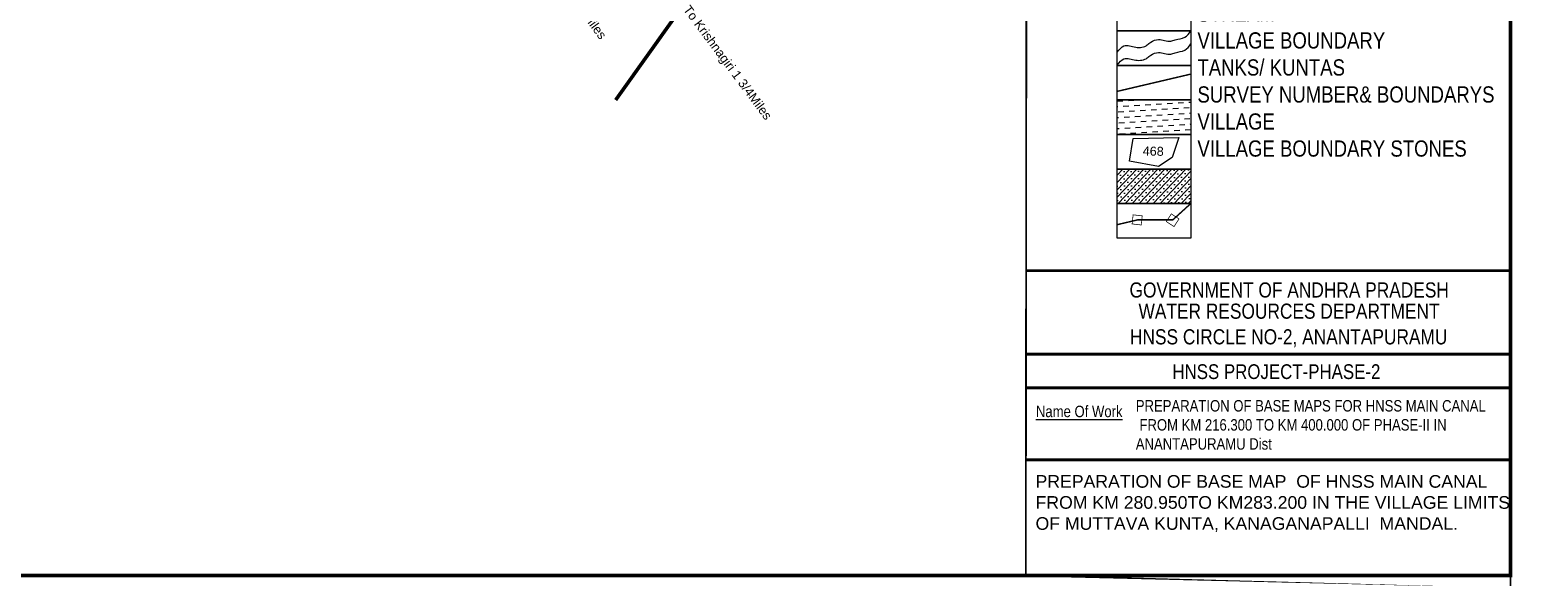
# Model space of a CAD drawing. Header units: feet. Extents: x 764898 to 774910, y 1587357 to 1595279.
# Drawn here: x 770601 to 774711, y 1587357 to 1588875 of the extents above; entities that cross this region are included whole.
import ezdxf
from ezdxf.enums import TextEntityAlignment as Align

# ---------------------------------------------------------------- set-up
doc = ezdxf.new("R2010")
doc.units = ezdxf.units.FT
doc.header["$LTSCALE"] = 15
doc.header["$MEASUREMENT"] = 0
doc.linetypes.add('ACAD_ISO02W100', pattern=[15, 12, -3])
doc.linetypes.add('HIDDEN2', pattern=[0.1875, 0.125, -0.0625])
for name, color, linetype in [('CSMark', 72, 'Continuous'), ('DIMENSION', 1, 'Continuous'), ('FRAME 025', 7, 'Continuous'), ('PLOT NO', 7, 'Continuous'), ('tank', 4, 'Continuous'), ('TANKS-STREAM', 4, 'Continuous'), ('TITLEBLOCK', 7, 'Continuous'), ('VILLAGE', 30, 'Continuous'), ('VILLAGE STONES', 240, 'Continuous')]:
    doc.layers.add(name, color=color, linetype=linetype)
doc.layers.add('VILLAGE BOUNDRY', color=5, linetype='HIDDEN2', lineweight=100)
doc.styles.add('ARIALN', font='ARIALN.TTF')
doc.styles.get("Standard").update_dxf_attribs({"font": 'arial.ttf'})

msp = doc.modelspace()

# ---------------------------------------------------------------- hatches: boundary and pattern name
at = {"layer": 'tank'}
h = msp.add_hatch(dxfattribs=at)
h.set_pattern_fill('DASH', color=256, scale=121.5050865233713, angle=3.540536199359491, style=0)
h.set_pattern_definition([(3.540536199359491, (332.3807945110602, -108451.459383917), (14.22120840129349, 16.09708578290969), [15.18813581542142, -15.18813581542142])])
h.paths.add_polyline_path([(773615.3035223973, 1588680.345994648), (773819.3287808058, 1588680.345994648), (773819.3287808058, 1588584.681058859), (773615.3035223973, 1588584.681058859)])
at = {"layer": 'VILLAGE', "linetype": 'Continuous'}
h = msp.add_hatch(dxfattribs=at)
h.set_pattern_fill('SACNCR', color=256, scale=150, angle=1.53031992909356, style=0)
h.set_pattern_definition([(46.53031992909356, (0, 0), (-10.20569814406139, 9.67458689775961), []), (46.53031992909356, (9.940142560460563, 0.2655556242074881), (-10.20569814406139, 9.67458689775961), [0, -14.0625])])
h.paths.add_polyline_path([(773615.3035223973, 1588489.016123069), (773819.3287808058, 1588489.016123069), (773819.3287808058, 1588393.351187279), (773615.3035223973, 1588393.351187279)])

# ---------------------------------------------------------------- linework, layer by layer
at = {"layer": 'CSMark', "color": 5, "const_width": 5}
msp.add_lwpolyline([(773363.9388183545, 1589318.091561079), (774705.5538141675, 1589318.091561079), (774705.5538141701, 1587362.41905372), (773362.1164747636, 1587362.532199513)], close=True, dxfattribs=at)
at = {"layer": 'DIMENSION', "color": 5, "const_width": 10}
msp.add_lwpolyline([(764902.612149778, 1594600.496194887), (774705.5538141701, 1594600.496194887), (774705.5538141701, 1587362.41905372), (764902.612149778, 1587362.41905372)], close=True, dxfattribs=at)
at = {"layer": 'FRAME 025', "lineweight": -3, "const_width": 8.161089573577247}
for points in [[(773362.3576971155, 1588207.356914064), (774705.795036522, 1588207.356914064)], [(773362.1164747636, 1587975.634829937), (774705.5538141701, 1587975.634829937)], [(773362.1164747636, 1587882.959710395), (774705.5538141701, 1587882.959710395)], [(773362.1164747636, 1587683.181772544), (774705.5538141701, 1587683.181772544)]]:
    msp.add_lwpolyline(points, dxfattribs=at)
at = {"layer": 'PLOT NO'}
for points in [[(773615.3035223973, 1588967.340802016), (773819.3287808058, 1588967.340802016), (773819.3287808058, 1588871.675866227), (773615.3035223973, 1588871.675866227)], [(773615.3035223973, 1588871.675866227), (773819.3287808058, 1588871.675866227), (773819.3287808058, 1588776.010930438), (773615.3035223973, 1588776.010930438)], [(773615.3035223973, 1588776.010930438), (773819.3287808058, 1588776.010930438), (773819.3287808058, 1588680.345994648), (773615.3035223973, 1588680.345994648)], [(773615.3035223973, 1588680.345994648), (773819.3287808058, 1588680.345994648), (773819.3287808058, 1588584.681058859), (773615.3035223973, 1588584.681058859)], [(773615.3035223973, 1588584.681058859), (773819.3287808058, 1588584.681058859), (773819.3287808058, 1588489.016123069), (773615.3035223973, 1588489.016123069)], [(773615.3035223973, 1588489.016123069), (773819.3287808058, 1588489.016123069), (773819.3287808058, 1588393.351187279), (773615.3035223973, 1588393.351187279)], [(773615.3035223973, 1588393.351187279), (773819.3287808058, 1588393.351187279), (773819.3287808058, 1588297.68625149), (773615.3035223973, 1588297.68625149)]]:
    msp.add_lwpolyline(points, close=True, dxfattribs=at)
msp.add_lwpolyline([(773649.4727600247, 1588510.351957435), (773659.9306572845, 1588573.411299758), (773785.8962221165, 1588576.208326081), (773767.7010138197, 1588520.963970338), (773729.6716130568, 1588495.65517988), (773649.4727600247, 1588510.351957435)], dxfattribs=at)
at = {"layer": 'PLOT NO', "color": 4}
for points in [[(773615.3035223973, 1588812.472104984), (773634.0274896951, 1588830.500502766), (773666.8067043951, 1588826.69153777), (773698.8238406678, 1588832.785612453), (773708.225620031, 1588840.40331802), (773729.8248723714, 1588847.766972893), (773746.8497794186, 1588844.973761819), (773763.6206603233, 1588843.196304668), (773776.3257169024, 1588847.259095932), (773802.7528719957, 1588854.368700111), (773819.3287808058, 1588871.675866227)], [(773615.3035223973, 1588776.646954878), (773634.0274896951, 1588794.67535266), (773666.8067043951, 1588790.866387663), (773698.8238406678, 1588796.960462346), (773708.225620031, 1588804.578167913), (773729.8248723714, 1588811.941822787), (773746.8497794186, 1588809.148611713), (773763.6206603233, 1588807.371154561), (773776.3257169024, 1588811.433945825), (773802.7528719957, 1588818.543550005), (773819.3287808058, 1588835.850716121)]]:
    msp.add_spline(points, degree=3, dxfattribs=at)
at = {"layer": 'TANKS-STREAM'}
msp.add_spline([(769473.7967798813, 1588303.363738878), (769472.3654803247, 1588324.216297592), (769475.5488176845, 1588345.804588308), (769477.2276618589, 1588364.126057433), (769480.2396164095, 1588408.539018314), (769479.6968687196, 1588432.617294713), (769477.9087765659, 1588470.092268291), (769493.249988769, 1588520.509129058), (769494.7946779463, 1588553.916029457), (769499.3799058523, 1588584.893695625), (769505.7802216735, 1588647.393880309), (769503.0854628531, 1588692.4671972), (769513.9914429098, 1588736.378652683), (769516.2935040944, 1588765.743466322), (769522.8283007347, 1588809.847653574), (769527.2141330397, 1588848.869456994), (769528.4734761717, 1588893.111119445), (769528.6575887791, 1588915.883832477), (769532.8619963354, 1588971.826886938), (769533.6276989251, 1589060.290659195), (769542.4303186297, 1589096.296482202), (769549.6363675687, 1589118.271788896), (769560.3286550059, 1589144.103464505), (769567.2853832652, 1589188.408730332), (769575.6644206549, 1589223.096146883), (769583.3527067024, 1589241.135752901), (769590.1351357556, 1589261.792635741), (769597.7989444669, 1589282.021459715), (769601.2421483822, 1589366.425684038), (769592.9999018245, 1589437.272999339), (769600.1032669728, 1589468.443005824), (769598.4267868183, 1589500.828675305), (769590.321964249, 1589559.778702843), (769578.6241440072, 1589586.797736079), (769576.7179324046, 1589639.762007387), (769572.3825742003, 1589674.745366672), (769568.9837170048, 1589698.284571532), (769583.2209058575, 1589725.565646888), (769589.1659085404, 1589742.710012067), (769600.228301506, 1589772.610503881), (769622.5925567658, 1589810.957214886), (769629.5216228974, 1589818.478821409), (769641.3106477861, 1589822.551513646), (769656.1430676674, 1589828.847655385), (769687.0884298265, 1589844.519504834), (769704.4526423404, 1589859.601858385), (769732.6511439754, 1589885.7525838), (769747.4395350488, 1589895.989301223), (769760.5384473962, 1589900.514514772), (769774.0756435646, 1589905.044604172), (769782.7381792804, 1589914.33715544), (769791.8703224931, 1589946.543540967), (769770.025091158, 1589993.790062246), (769749.2785908435, 1590046.106109711), (769709.8433268107, 1590084.200813338), (769618.902832095, 1590172.038422835), (769602.9446375517, 1590188.062455839), (769589.1777099353, 1590204.110968266), (769575.3472775602, 1590225.851414947), (769557.2026281056, 1590241.41315796), (769539.6754871643, 1590280.190333532), (769535.5356450011, 1590297.659996719), (769539.1475936444, 1590327.477331671), (769551.5715564607, 1590355.057996336), (769566.2872130157, 1590384.986300512), (769588.5856167246, 1590395.97482477), (769600.8079525674, 1590401.634489227), (769631.9505814752, 1590418.244966039), (769645.4047222246, 1590423.611537321), (769668.6004636753, 1590436.757991038), (769678.3762772722, 1590441.469809794), (769694.6182955137, 1590444.719574939), (769708.4104040143, 1590447.328318106), (769715.0843857774, 1590454.767110282), (769730.3948531915, 1590458.927026622), (769757.0200436993, 1590467.50907996), (769786.829813257, 1590478.116717601), (769815.2393659122, 1590491.935082365), (769843.4205910553, 1590498.693439294), (769858.5700800066, 1590517.273286889), (769873.5152167155, 1590526.645499346), (769889.241450289, 1590532.515936924), (769904.4158176591, 1590537.423210602), (769922.2036330992, 1590539.769698736), (769936.8724911878, 1590546.377208894), (769955.83388504, 1590553.646345341), (769982.6137433538, 1590561.793585333), (770030.0737797066, 1590574.904088547), (770064.4278431162, 1590578.969738591), (770097.7783913714, 1590590.388489222), (770112.4403991392, 1590597.609629007), (770129.272650722, 1590603.013895218), (770149.7847957854, 1590601.660380713), (770174.2222408451, 1590593.389807316), (770200.373650621, 1590589.385910567), (770210.8081990611, 1590590.116086901), (770230.1075230939, 1590594.627377835), (770252.0586357302, 1590627.544017285), (770262.3801188658, 1590638.398835894), (770290.4152558313, 1590630.733833597), (770312.6017844481, 1590624.230917974), (770320.6925629898, 1590614.809024887), (770331.657774161, 1590600.300368316), (770328.5297318251, 1590577.865727161), (770325.4530279025, 1590550.828973725), (770324.457553281, 1590529.952362528), (770337.1958853345, 1590516.900218167), (770358.1506090447, 1590510.690395719), (770388.9564604135, 1590502.44261849), (770403.6355936991, 1590508.129709672), (770426.3507042868, 1590509.303825951), (770448.7655606053, 1590509.860901187), (770473.6680399571, 1590507.684146216), (770505.1155006516, 1590496.988775169), (770515.9222299283, 1590491.893042733), (770533.6041407979, 1590484.514824229), (770591.7761190924, 1590473.504106102), (770614.6008321588, 1590464.860386011), (770626.6804671295, 1590455.789884494), (770650.9961383949, 1590451.151805156), (770667.0372672195, 1590444.887129259), (770725.7184295437, 1590415.778198411), (770748.7486471151, 1590388.726047856), (770751.7312824565, 1590350.787733547), (770748.9103067609, 1590328.356520364), (770753.3135974552, 1590291.584227705), (770744.6748769509, 1590267.553827711), (770745.5973426042, 1590239.948030314), (770754.0243719304, 1590218.868759009), (770760.4862953925, 1590202.50044618), (770764.107548503, 1590180.754857616), (770766.4901845249, 1590159.915958324), (770768.316800291, 1590133.854477313), (770768.1257680462, 1590097.737131986), (770770.007184862, 1590066.766749764), (770768.5584799023, 1590031.463350527), (770768.2217023637, 1590006.605096487), (770779.8972323834, 1589953.680870189), (770786.8280946356, 1589938.109137017), (770804.0804779734, 1589933.392205899), (770805.9675926579, 1589929.424276629), (770807.8250340144, 1589900.601538687), (770810.7533395753, 1589885.905639247), (770819.9640856918, 1589858.699213527), (770827.4514347205, 1589820.572153906), (770823.4808560717, 1589791.07064813), (770814.8729611577, 1589764.278991206), (770811.3418744452, 1589750.431532306), (770801.4747361498, 1589726.387435715), (770794.685182849, 1589700.661824956), (770794.5151192123, 1589688.386110009), (770800.8180724013, 1589674.034745353), (770839.2466192595, 1589670.781594875), (770859.4672564933, 1589675.303170988), (770868.598035699, 1589682.769389889), (770882.0710740242, 1589689.807524107), (770905.195365115, 1589686.008140571), (770961.6665421181, 1589679.847065173), (770961.806787706, 1589669.695035104), (770934.0913728126, 1589621.210899061), (770928.642345825, 1589614.092626362), (770917.557725877, 1589589.782525397), (770910.9214200253, 1589578.968846663), (770893.2101086704, 1589542.256519812), (770869.7860774677, 1589522.050058683), (770860.4338206913, 1589506.910236274), (770855.6983297863, 1589490.901402966), (770854.5897898602, 1589480.149434046), (770851.6968875972, 1589464.161170676), (770850.8372582938, 1589445.100742484), (770850.7185319008, 1589411.714633679), (770859.3785225179, 1589384.317949408), (770865.5543149781, 1589359.348305993), (770882.6496488724, 1589324.68150413), (770889.2181737323, 1589308.553395568), (770899.2755287457, 1589288.04564269), (770908.3336939559, 1589268.999616309), (770914.427322412, 1589251.393342106), (770936.555300921, 1589209.621952317), (770938.1609099887, 1589197.856998), (770942.2013959276, 1589188.083044472), (770956.1457932582, 1589171.546322566), (770964.259607854, 1589149.053087942), (770973.6748406733, 1589136.686545891)], degree=3, dxfattribs=at)
at = {"layer": 'VILLAGE BOUNDRY', "lineweight": -2, "ltscale": 10, "const_width": 10}
msp.add_lwpolyline([(772395.7775868193, 1588919.315576375), (772225.3387864347, 1588680.2425659)], dxfattribs=at)
at = {"layer": 'VILLAGE BOUNDRY', "linetype": 'ACAD_ISO02W100', "ltscale": 2, "const_width": 4}
for points in [[(773615.3035223973, 1588704.198706571), (773819.3287808058, 1588752.088160071)], [(773615.3035223973, 1588334.795980952), (773671.7166266585, 1588348.07237397), (773769.3179698914, 1588348.07237397), (773819.3287808058, 1588393.351187279)]]:
    msp.add_lwpolyline(points, dxfattribs=at)
at = {"layer": 'VILLAGE STONES', "const_width": 2.031935306974033}
for points in [[(773659.5058927668, 1588362.031934539), (773684.7507672143, 1588359.23636041), (773681.9551930845, 1588333.991485962), (773656.7103186372, 1588336.787060092)], [(773751.5902932134, 1588343.332575068), (773765.3844588589, 1588364.659551289), (773786.7114350799, 1588350.865385643), (773772.9172694342, 1588329.538409422)]]:
    msp.add_lwpolyline(points, close=True, dxfattribs=at)

# ---------------------------------------------------------------- texts
at = {"layer": 'PLOT NO'}
for s, rotation, p in [('To Krishnagiri 2Miles', 306.0898781838224, (771989.9592717639, 1589109.267610115)), ('To Krishnagiri 1 3/4Miles', 306.6327224621992, (772411.1465284682, 1588931.008693812))]:
    msp.add_text(s, height=25, rotation=rotation, dxfattribs=at).set_placement(p)
msp.add_text('468', height=25, rotation=358.6877058951246, dxfattribs=at).set_placement((773715.3209380365, 1588538.595854486), align=Align.MIDDLE_CENTER)
at = {"layer": 'TITLEBLOCK', "extrusion": (0.000201441454039347, 0.004806825185374129, 0.9999884268595202), "style": 'ARIALN'}
for s, height, rotation, p in [('GOVERNMENT OF ANDHRA PRADESH ', 41.9008035078725, 359.9999445022776, (773649.4922072311, 1588113.834567322, 7783.307330272813)), ('HNSS PROJECT-PHASE-2', 40.80544786788623, 359.9999445037521, (773768.3551589189, 1587888.004746012, 7783.92930168241))]:
    msp.add_text(s, height=height, rotation=rotation, dxfattribs=at).set_placement(p)
at = {"layer": 'TITLEBLOCK', "extrusion": (0.000201441454039347, 0.00480682518537413, 0.9999884268595203), "style": 'ARIALN'}
for s, p in [('WATER RESOURCES DEPARTMENT  ', (773674.4707967368, 1588055.076874516, 7782.539542859728)), ('HNSS CIRCLE NO-2, ANANTAPURAMU', (773650.7643464723, 1587984.009954439, 7782.193157079631))]:
    msp.add_text(s, height=41.9008035078725, rotation=359.9999445022776, dxfattribs=at).set_placement(p)
at = {"layer": 'TITLEBLOCK', "extrusion": (0.000201441454039347, 0.004806825185374129, 0.9999884268595203), "style": 'ARIALN'}
msp.add_text('%%UName Of Work', height=31.6842403007268, rotation=359.9999445018158, dxfattribs=at).set_placement((773390.133718847, 1587782.291850798, 7784.402602537101))
at = {"layer": 'TITLEBLOCK', "extrusion": (0.000201441454039347, 0.004806825185374129, 0.9999884268595202), "attachment_point": 1, "text_direction": (0.9999999797106701, -9.68581058427952e-07, -0.0002014391254357059), "style": 'ARIALN'}
for s, insert, char_height, width in [('CANAL CENTER LINE \\PCANAL BED WIDTH {\\H1.5288x; }\\PCANAL TOP WIDTH {\\H1.3525x; }\\PCART TRACK/ ROAD{\\H1.4113x; }\\PSTREAM {\\H1.3917x; }\\PVILLAGE BOUNDARY{\\H1.3982x; }\\PTANKS/ KUNTAS{\\H1.3961x; }\\PSURVEY NUMBER& BOUNDARYS{\\H1.3968x; }\\PVILLAGE{\\H1.3966x; }\\PVILLAGE BOUNDARY STONES{\\H1.3966x; }', (773837.6993498561, 1589242.437003195), 44.9339339244059, 942.0809728227935), ('{\\fArial|b0|i0|c0|p34;PREPARATION OF BASE MAP  OF HNSS MAIN CANAL  FROM KM \\C1;280.950\\C256;TO KM\\C1;283.200 IN THE VILLAGE LIMITS OF MUTTAVA KUNTA, KANAGANAPALLI  MANDAL.}', (773389.0445176534, 1587640.83204622), 35, 1335.107363034709)]:
    msp.add_mtext(s, dxfattribs=dict(at, insert=insert, char_height=char_height, width=width))
at = {"layer": 'TITLEBLOCK', "extrusion": (0.000201441454039347, 0.004806825185374129, 0.9999884268595203), "insert": (773666.9423575816, 1587848.689087101, -3.673874899769453), "char_height": 31.6842403007268, "width": 1022.727941766023, "attachment_point": 1, "text_direction": (0.9999999797106702, -9.685810584279522e-07, -0.0002014391254357059), "style": 'ARIALN'}
msp.add_mtext('PREPARATION OF BASE MAPS FOR HNSS MAIN CANAL\\P FROM KM 216.300 TO KM 400.000 OF PHASE-II IN ANANTAPURAMU Dist', dxfattribs=at)

doc.saveas('drawing.dxf')
